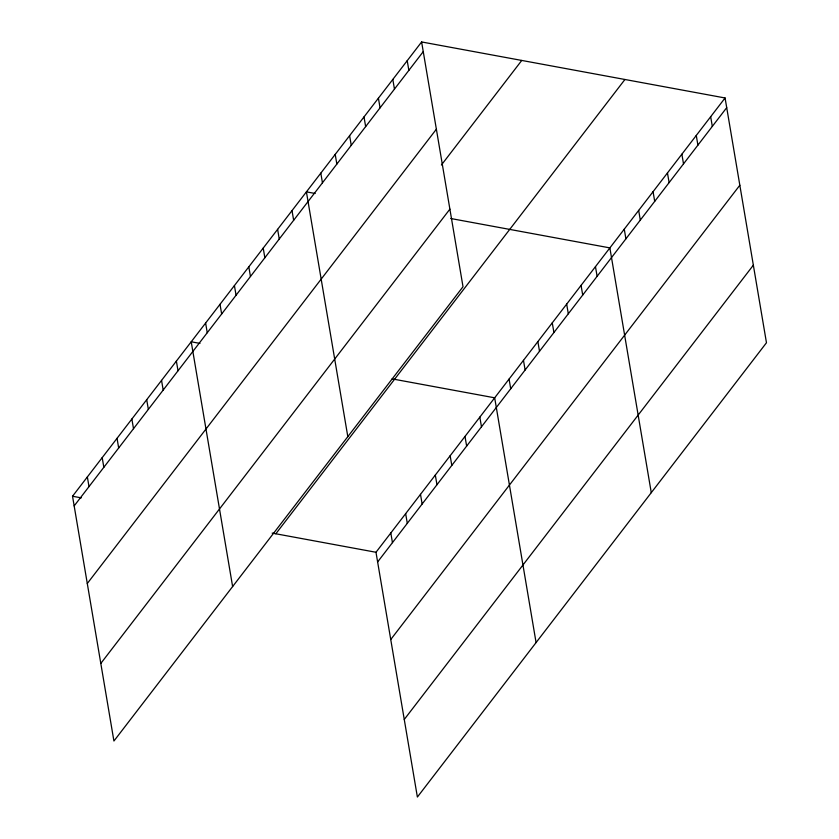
<?xml version="1.0" encoding="UTF-8"?>
<svg xmlns="http://www.w3.org/2000/svg" width="839" height="839" viewBox="0 0 839 839"><rect width="100%" height="100%" fill="white"/><g stroke="black" fill="none" stroke-linecap="round" stroke-linejoin="round"><path stroke-width="1.26" d="M421.618 41.95L463.013 286.728L113.926 741.026L72.532 496.248L421.618 41.95L725.074 97.974L766.468 342.752L417.382 797.05L375.987 552.272L725.074 97.974M74.168 505.917L423.255 51.63M87.287 583.504L436.374 129.206M441.419 164.989L521.753 60.439M100.806 663.439L449.893 209.142M275.842 533.782L624.929 79.485M377.623 561.952L726.71 107.654M390.743 639.528L739.83 185.241M404.262 719.463L753.349 265.176M315.181 193.484L306.413 191.869L347.818 436.647M450.774 218.518L609.869 247.893L651.274 492.671M199.976 343.403L191.219 341.788L232.623 586.566M392.075 378.871L494.674 397.812L536.079 642.59M72.532 496.248L81.289 497.863M272.161 533.101L375.987 552.272M710.675 116.715L712.311 126.395M696.276 135.457L697.912 145.137M681.866 154.198L683.512 163.867M667.466 172.939L669.113 182.608M653.067 191.67L654.703 201.35M638.668 210.411L640.304 220.091M624.268 229.152L625.904 238.832M595.47 266.634L597.106 276.314M581.07 285.375L582.706 295.045M566.671 304.117L568.307 313.786M552.272 322.847L553.908 332.527M537.872 341.588L539.508 351.268M523.473 360.33L525.109 370.009M509.074 379.071L510.71 388.751M479.835 417.119L481.471 426.799M407.219 60.691L408.855 70.371M465.005 436.427L466.641 446.107M392.82 79.432L394.456 89.102M450.165 455.734L451.802 465.414M378.41 98.173L380.057 107.843M435.326 475.042L436.962 484.722M364.011 116.904L365.647 126.584M420.496 494.349L422.132 504.029M349.611 135.645L351.247 145.325M405.657 513.657L407.293 523.337M335.212 154.386L336.848 164.066M390.817 532.964L392.453 542.644M320.813 173.128L322.449 182.808M292.014 210.61L293.65 220.279M277.615 229.351L279.251 239.021M263.215 248.082L264.851 257.762M248.816 266.823L250.452 276.503M234.417 285.564L236.053 295.244M220.017 304.305L221.653 313.985M205.618 323.046L207.254 332.726M176.379 361.095L178.015 370.765M161.549 380.403L163.186 390.072M146.71 399.71L148.346 409.38M131.87 419.018L133.506 428.687M117.041 438.325L118.677 447.995M102.201 457.633L103.837 467.302M87.361 476.94L88.997 486.61"/></g></svg>
